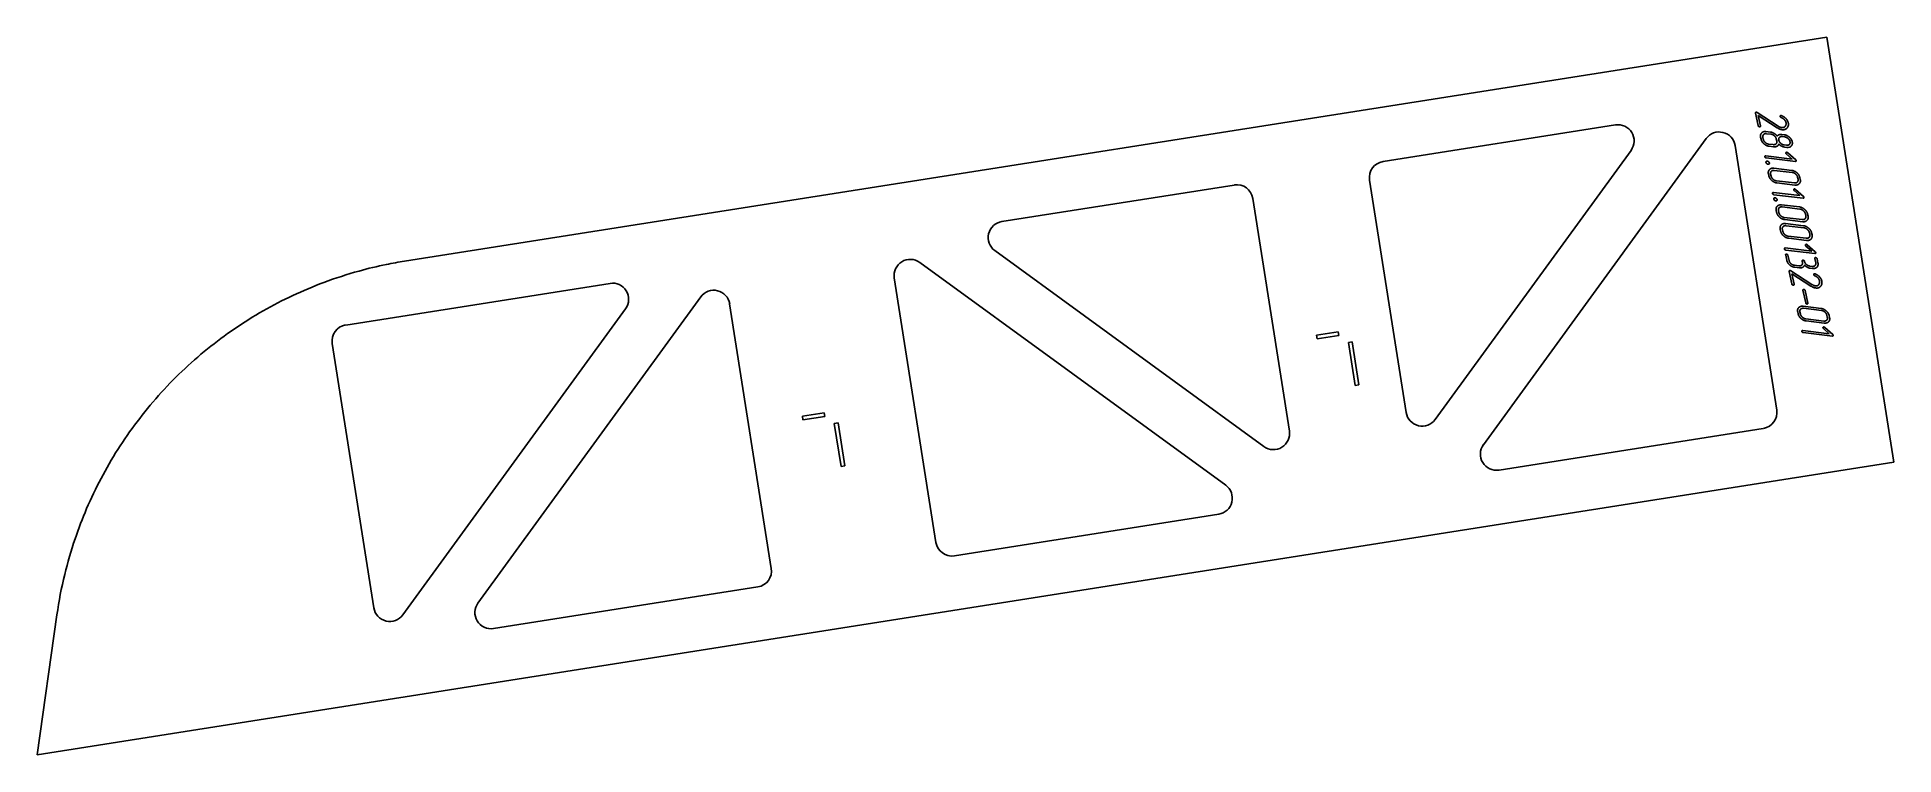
# Model space of a CAD drawing. Header units: millimetres. Extents: x 157 to 1884, y 147 to 814.
import ezdxf

# ---------------------------------------------------------------- set-up
doc = ezdxf.new("R2010")
doc.units = ezdxf.units.MM
doc.linetypes.add('K5LT_BASIC', pattern=[0])
doc.layers.add('Engraving', color=7, linetype='Continuous')

msp = doc.modelspace()

# ---------------------------------------------------------------- linework, layer by layer
at = {"color": 150, "linetype": 'K5LT_BASIC', "lineweight": 25, "true_color": 0x0080ff}
for p, q in [((498.9, 605.4), (1821.5, 813.6)), ((1821.5, 813.6), (1883.7, 418.5)), ((1408.7, 698), (1624.9, 732)), ((1639.3, 708.4), (1457.2, 458.2)), ((1502.1, 434.9), (1709.2, 719.4)), ((1736.1, 712.9), (1774.8, 467.1)), ((1054.3, 642.2), (1270.4, 676.2)), ((1430.3, 464.7), (1396.2, 680.8)), ((1287.6, 663.7), (1321.6, 447.6)), ((978, 604.3), (1262.4, 397.2)), ((1298, 433.2), (1047.8, 615.3)), ((993, 344), (954.3, 589.8)), ((444.2, 546.1), (690, 584.8)), ((567.2, 287.7), (774.3, 572.2)), ((704.4, 561.2), (497.4, 276.7)), ((801.2, 565.7), (839.9, 319.9)), ((1346.8, 536.7), (1367.1, 539.8)), ((1347.4, 533.2), (1346.8, 536.7)), ((1367.6, 536.4), (1347.4, 533.2)), ((1367.1, 539.8), (1367.6, 536.4)), ((470.4, 283.2), (431.7, 529)), ((1376.5, 529.9), (1380, 530.4)), ((1382.8, 489.9), (1376.5, 529.9)), ((1380, 530.4), (1386.3, 490.4)), ((1386.3, 490.4), (1382.8, 489.9)), ((868.8, 461.4), (889, 464.6)), ((869.3, 457.9), (868.8, 461.4)), ((889.6, 461.1), (869.3, 457.9)), ((889, 464.6), (889.6, 461.1)), ((898.5, 454.6), (902, 455.2)), ((904.8, 414.6), (898.5, 454.6)), ((902, 455.2), (908.3, 415.2)), ((1762.3, 450), (1516.6, 411.3)), ((157.3, 146.7), (1883.7, 418.5)), ((908.3, 415.2), (904.8, 414.6)), ((1255.9, 370.2), (1010.2, 331.6)), ((827.4, 302.8), (581.7, 264.1)), ((175.7, 276.9), (157.3, 146.7))]:
    msp.add_line(p, q, dxfattribs=at)
for centre, start, end in [((1627.2, 717.2), 323.9466, 98.9466), ((1721.3, 710.5), 8.9466, 143.9466), ((1411.1, 683.2), 98.9466, 188.9466), ((1272.8, 661.4), 8.9466, 98.9466), ((1056.6, 627.4), 98.9466, 233.9466), ((969.1, 592.1), 53.9466, 188.9466), ((692.3, 570), 323.9466, 98.9466), ((786.4, 563.4), 8.9466, 143.9466), ((446.5, 531.3), 98.9466, 188.9466), ((1760, 464.8), 278.9466, 8.9466), ((1445.1, 467.1), 188.9466, 323.9466), ((1306.8, 445.3), 233.9466, 8.9466), ((1514.2, 426.1), 143.9466, 278.9466), ((1253.6, 385.1), 278.9466, 53.9466), ((1007.8, 346.4), 188.9466, 278.9466), ((825.1, 317.6), 278.9466, 8.9466), ((485.2, 285.6), 188.9466, 323.9466), ((579.3, 278.9), 143.9466, 278.9466)]:
    msp.add_arc(centre, 15, start, end, dxfattribs=at)
msp.add_open_spline([(498.9, 605.4), (493.3, 604.5), (479.2, 602), (454.2, 596), (424.9, 586.5), (395.1, 574), (367.3, 559.6), (340.7, 543), (315.4, 524.2), (291.7, 503.4), (269.8, 480.7), (249.9, 456.4), (232, 430.7), (216.3, 403.6), (203, 375.8), (191.6, 345.9), (182, 312.8), (177.5, 289.3), (175.7, 276.9)], degree=3, knots=[0.009983, 0.009983, 0.009983, 0.009983, 0.59949, 1.485381, 2.62924, 3.650326, 4.641696, 5.641963, 6.6282, 7.617876, 8.600226, 9.58318, 10.573852, 11.562336, 12.565593, 13.549448, 14.693192, 16, 16, 16, 16], dxfattribs=at)
at = {"layer": 'Engraving', "color": 150, "linetype": 'K5LT_BASIC', "lineweight": 25, "true_color": 0x0080ff}
for p, q in [((1757.5, 731.4), (1755.1, 743)), ((1756.5, 743.6), (1776.1, 730.9)), ((1775.3, 729.4), (1757.5, 740.9)), ((1757.5, 740.9), (1759.6, 731.1)), ((1764.8, 725.9), (1769, 725.4)), ((1776.1, 730.9), (1777, 730.4)), ((1777, 730.4), (1777.8, 730)), ((1778.8, 740.8), (1779.2, 740.7)), ((1760.2, 718.8), (1759.8, 720.8)), ((1762.3, 718.6), (1761.9, 720.5)), ((1765.2, 723.9), (1769.4, 723.4)), ((1771.5, 713.7), (1767.3, 714.2)), ((1771.9, 711.7), (1767.7, 712.2)), ((1774.4, 719), (1774.8, 717.1)), ((1779.6, 723.1), (1781.8, 722.9)), ((1780, 721.2), (1782.1, 720.9)), ((1783.8, 713.2), (1781.7, 713.4)), ((1784.2, 711.2), (1782.1, 711.5)), ((1784.9, 711.1), (1784.2, 711.2)), ((1785.5, 711.2), (1784.9, 711.1)), ((1786.6, 711.3), (1785.5, 711.2)), ((1788.3, 718.6), (1788.8, 717.6)), ((1788.8, 717.6), (1789.1, 716.9)), ((1789.1, 716.9), (1789.2, 716.3)), ((1764.5, 703.2), (1789.2, 700.3)), ((1792.1, 698.1), (1764.9, 701.3)), ((1772, 691.8), (1788.7, 689.8)), ((1789.2, 700.3), (1783.8, 705)), ((1785, 706.2), (1792.5, 699.6)), ((1767.4, 684.8), (1767, 686.7)), ((1769.5, 684.5), (1769.1, 686.4)), ((1772.5, 689.8), (1789.2, 687.9)), ((1791.2, 678.1), (1774.5, 680.1)), ((1791.6, 676.2), (1774.9, 678.1)), ((1794.2, 683.5), (1794.6, 681.5)), ((1796.2, 683.2), (1796.7, 681.3)), ((1771.8, 669.2), (1796.4, 666.3)), ((1799.3, 664), (1772.2, 667.2)), ((1779.3, 657.7), (1796, 655.8)), ((1796.4, 666.3), (1791, 671)), ((1792.2, 672.1), (1799.7, 665.6)), ((1774.7, 650.7), (1774.3, 652.6)), ((1776.8, 650.4), (1776.4, 652.4)), ((1779.7, 655.8), (1796.4, 653.8)), ((1798.5, 644.1), (1781.8, 646)), ((1798.9, 642.1), (1782.2, 644.1)), ((1783, 640.3), (1799.7, 638.4)), ((1801.4, 649.4), (1801.8, 647.5)), ((1803.5, 649.2), (1803.9, 647.2)), ((1778.4, 633.3), (1778, 635.2)), ((1780.5, 633.1), (1780, 635)), ((1783.4, 638.4), (1800.1, 636.4)), ((1802.2, 626.7), (1785.5, 628.6)), ((1802.6, 624.7), (1785.9, 626.7)), ((1805.1, 632), (1805.5, 630.1)), ((1807.2, 631.8), (1807.6, 629.8)), ((1782.7, 617.7), (1807.3, 614.8)), ((1810.2, 612.6), (1783.1, 615.8)), ((1784.1, 606.3), (1783.1, 611.1)), ((1785.2, 610.9), (1786.2, 606)), ((1798.7, 604.5), (1798.5, 605.5)), ((1807.3, 614.8), (1801.9, 619.5)), ((1803.1, 620.7), (1810.6, 614.1)), ((1811, 604), (1810.2, 607.9)), ((1812.3, 607.7), (1813.1, 603.8)), ((1788.8, 584.3), (1786.3, 595.9)), ((1787.8, 596.5), (1807.4, 583.8)), ((1806.6, 582.3), (1788.8, 593.8)), ((1788.8, 593.8), (1790.9, 584)), ((1791.2, 601.6), (1795.4, 601.1)), ((1795.8, 599.2), (1791.6, 599.7)), ((1804.9, 599), (1804.5, 599.2)), ((1805.3, 599), (1804.9, 599)), ((1806, 598.9), (1805.3, 599)), ((1805.6, 600.9), (1807.7, 600.6)), ((1808.1, 598.7), (1806, 598.9)), ((1810.1, 593.7), (1810.5, 593.6)), ((1801.7, 566.7), (1799.2, 578.4)), ((1801.3, 578.1), (1803.8, 566.4)), ((1807.4, 583.8), (1808.3, 583.3)), ((1808.3, 583.3), (1809.1, 582.9)), ((1794.7, 556.5), (1794.3, 558.4)), ((1796.8, 556.2), (1796.4, 558.2)), ((1799.3, 563.5), (1816, 561.5)), ((1799.7, 561.6), (1816.4, 559.6)), ((1821.4, 555.2), (1821.8, 553.3)), ((1823.5, 555), (1823.9, 553)), ((1799, 540.9), (1823.6, 538)), ((1826.6, 535.7), (1799.4, 539)), ((1818.5, 549.8), (1801.8, 551.8)), ((1818.9, 547.9), (1802.2, 549.9)), ((1823.6, 538), (1818.3, 542.7)), ((1819.4, 543.9), (1826.9, 537.3))]:
    msp.add_line(p, q, dxfattribs=at)
for points in [[(1755.1, 743), (1755, 743.4), (1755.3, 743.7)], [(1755.3, 743.7), (1755.6, 743.9), (1756, 743.8)], [(1756, 743.8), (1756.3, 743.8), (1756.5, 743.6)], [(1758, 730.6), (1757.6, 730.9), (1757.5, 731.4)], [(1758.8, 730.3), (1758.4, 730.3), (1758, 730.6)], [(1759.4, 730.5), (1759.2, 730.2), (1758.8, 730.3)], [(1759.6, 731.1), (1759.7, 730.8), (1759.4, 730.5)], [(1760.8, 724.6), (1762.2, 726.2), (1764.8, 725.9)], [(1769, 725.4), (1770.6, 725.2), (1772.2, 724.2)], [(1777.8, 728.1), (1776.7, 728.5), (1775.3, 729.4)], [(1777.8, 730), (1778.6, 729.7), (1779.4, 729.6)], [(1779.8, 727.6), (1778.8, 727.7), (1777.8, 728.1)], [(1778, 739.9), (1777.9, 740.3), (1778.1, 740.6)], [(1778.3, 739.4), (1778.1, 739.6), (1778, 739.9)], [(1778.1, 740.6), (1778.4, 740.9), (1778.8, 740.8)], [(1778.9, 739), (1778.5, 739.1), (1778.3, 739.4)], [(1782, 736.8), (1781, 738), (1778.9, 739)], [(1779.2, 740.7), (1781.9, 739.6), (1783.6, 737.7)], [(1779.4, 729.6), (1781.5, 729.3), (1782.6, 730.8)], [(1784.5, 729.3), (1782.8, 727.2), (1779.8, 727.6)], [(1783.4, 734.2), (1783.1, 735.5), (1782, 736.8)], [(1782.6, 730.8), (1783.2, 731.4), (1783.4, 732.3)], [(1783.4, 732.3), (1783.6, 733.2), (1783.4, 734.2)], [(1783.6, 737.7), (1785, 736), (1785.5, 734)], [(1785.5, 734), (1786.1, 731.2), (1784.5, 729.3)], [(1759.8, 720.8), (1759.3, 723), (1760.8, 724.6)], [(1762.9, 714.5), (1760.7, 716.4), (1760.2, 718.8)], [(1761.9, 720.5), (1761.6, 722), (1762.5, 723.1)], [(1764.1, 715.7), (1762.6, 716.9), (1762.3, 718.6)], [(1762.5, 723.1), (1763.5, 724.1), (1765.2, 723.9)], [(1767.7, 712.2), (1765.1, 712.5), (1762.9, 714.5)], [(1767.3, 714.2), (1765.5, 714.4), (1764.1, 715.7)], [(1769.4, 723.4), (1771.1, 723.2), (1772.6, 721.9)], [(1774.2, 714.5), (1773.2, 713.5), (1771.5, 713.7)], [(1775, 712.2), (1773.6, 711.5), (1771.9, 711.7)], [(1772.2, 724.2), (1773.9, 723.2), (1775.2, 721.6)], [(1772.6, 721.9), (1774.1, 720.6), (1774.4, 719)], [(1774.8, 717.1), (1775.2, 715.4), (1774.2, 714.5)], [(1776.8, 714.2), (1776.4, 713), (1775, 712.2)], [(1775.2, 721.6), (1775.9, 722.5), (1777, 722.9)], [(1776.7, 717.8), (1776.3, 719.4), (1777.3, 720.4)], [(1778.5, 714.9), (1777, 716.2), (1776.7, 717.8)], [(1779.3, 712.3), (1778, 713), (1776.8, 714.2)], [(1777, 722.9), (1778.1, 723.3), (1779.6, 723.1)], [(1777.3, 720.4), (1778.3, 721.4), (1780, 721.2)], [(1781.7, 713.4), (1779.9, 713.6), (1778.5, 714.9)], [(1782.1, 711.5), (1780.6, 711.6), (1779.3, 712.3)], [(1781.8, 722.9), (1784.2, 722.6), (1786.5, 720.7)], [(1782.1, 720.9), (1783.9, 720.7), (1785.3, 719.4)], [(1786.5, 713.9), (1785.5, 713), (1783.8, 713.2)], [(1785.3, 719.4), (1786.8, 718.2), (1787.1, 716.5)], [(1786.5, 720.7), (1787.6, 719.7), (1788.3, 718.6)], [(1787.1, 716.5), (1787.5, 714.9), (1786.5, 713.9)], [(1788.3, 712.4), (1787.6, 711.6), (1786.6, 711.3)], [(1789.2, 716.3), (1789.7, 713.9), (1788.3, 712.4)], [(1763.7, 702.4), (1763.7, 702.6), (1763.8, 703)], [(1764.1, 701.7), (1763.8, 702), (1763.7, 702.4)], [(1763.8, 703), (1764, 703.3), (1764.5, 703.2)], [(1764.9, 701.3), (1764.4, 701.4), (1764.1, 701.7)], [(1764.8, 697.1), (1764.7, 697.8), (1765, 698.1)], [(1765.5, 696), (1765, 696.4), (1764.8, 697.1)], [(1765, 698.1), (1765.4, 698.5), (1766.1, 698.4)], [(1766.7, 695.5), (1766.1, 695.5), (1765.5, 696)], [(1766.1, 698.4), (1766.4, 698.4), (1767.1, 697.9)], [(1767.7, 695.8), (1767.3, 695.4), (1766.7, 695.5)], [(1767.1, 697.9), (1767.8, 697.5), (1767.9, 696.7)], [(1767.9, 696.7), (1768.1, 696.2), (1767.7, 695.8)], [(1768, 690.5), (1769.4, 692.1), (1772, 691.8)], [(1783.3, 705.7), (1783.2, 706.1), (1783.5, 706.4)], [(1783.8, 705), (1783.4, 705.3), (1783.3, 705.7)], [(1783.5, 706.4), (1783.7, 706.6), (1784.2, 706.6)], [(1784.2, 706.6), (1784.4, 706.6), (1785, 706.2)], [(1792.8, 698.3), (1792.5, 698), (1792.1, 698.1)], [(1792.5, 699.6), (1792.8, 699.3), (1792.9, 698.9)], [(1792.9, 698.9), (1793, 698.5), (1792.8, 698.3)], [(1767, 686.7), (1766.6, 688.9), (1768, 690.5)], [(1770.2, 680.4), (1768, 682.3), (1767.4, 684.8)], [(1769.1, 686.4), (1768.8, 688), (1769.8, 689)], [(1771.3, 681.6), (1769.9, 682.9), (1769.5, 684.5)], [(1769.8, 689), (1770.8, 690), (1772.5, 689.8)], [(1774.9, 678.1), (1772.4, 678.5), (1770.2, 680.4)], [(1774.5, 680.1), (1772.7, 680.3), (1771.3, 681.6)], [(1788.7, 689.8), (1791.2, 689.5), (1793.5, 687.6)], [(1789.2, 687.9), (1790.9, 687.7), (1792.3, 686.4)], [(1793.9, 678.9), (1792.9, 677.9), (1791.2, 678.1)], [(1795.7, 677.4), (1794.3, 675.9), (1791.6, 676.2)], [(1792.3, 686.4), (1793.8, 685.1), (1794.2, 683.5)], [(1793.5, 687.6), (1795.7, 685.7), (1796.2, 683.2)], [(1794.6, 681.5), (1794.9, 679.9), (1793.9, 678.9)], [(1796.7, 681.3), (1797.2, 678.9), (1795.7, 677.4)], [(1770.9, 668.3), (1770.9, 668.5), (1771, 669)], [(1771.3, 667.6), (1771, 667.9), (1770.9, 668.3)], [(1771, 669), (1771.2, 669.2), (1771.8, 669.2)], [(1772.2, 667.2), (1771.7, 667.3), (1771.3, 667.6)], [(1772.1, 663.1), (1771.9, 663.7), (1772.3, 664.1)], [(1772.8, 661.9), (1772.2, 662.4), (1772.1, 663.1)], [(1772.3, 664.1), (1772.7, 664.4), (1773.3, 664.3)], [(1773.9, 661.4), (1773.4, 661.5), (1772.8, 661.9)], [(1773.3, 664.3), (1773.7, 664.3), (1774.3, 663.9)], [(1774.9, 661.8), (1774.5, 661.3), (1773.9, 661.4)], [(1774.3, 652.6), (1773.8, 654.9), (1775.2, 656.5)], [(1774.3, 663.9), (1775, 663.4), (1775.2, 662.7)], [(1775.2, 662.7), (1775.3, 662.2), (1774.9, 661.8)], [(1775.2, 656.5), (1776.7, 658), (1779.3, 657.7)], [(1790.6, 671.7), (1790.5, 672.1), (1790.7, 672.3)], [(1791, 671), (1790.6, 671.3), (1790.6, 671.7)], [(1790.7, 672.3), (1791, 672.6), (1791.4, 672.5)], [(1791.4, 672.5), (1791.6, 672.5), (1792.2, 672.1)], [(1800, 664.2), (1799.8, 664), (1799.3, 664)], [(1799.7, 665.6), (1800, 665.3), (1800.1, 664.9)], [(1800.1, 664.9), (1800.2, 664.5), (1800, 664.2)], [(1777.4, 646.3), (1775.2, 648.3), (1774.7, 650.7)], [(1776.4, 652.4), (1776, 653.9), (1777, 655)], [(1778.5, 647.6), (1777.1, 648.9), (1776.8, 650.4)], [(1777, 655), (1778, 656), (1779.7, 655.8)], [(1782.2, 644.1), (1779.6, 644.4), (1777.4, 646.3)], [(1778, 635.2), (1777.5, 637.5), (1778.9, 639.1)], [(1781.8, 646), (1780, 646.3), (1778.5, 647.6)], [(1778.9, 639.1), (1780.3, 640.7), (1783, 640.3)], [(1796, 655.8), (1798.5, 655.5), (1800.7, 653.5)], [(1796.4, 653.8), (1798.1, 653.6), (1799.6, 652.3)], [(1801.2, 644.9), (1800.2, 643.9), (1798.5, 644.1)], [(1802.9, 643.3), (1801.5, 641.8), (1798.9, 642.1)], [(1799.6, 652.3), (1801, 651), (1801.4, 649.4)], [(1800.7, 653.5), (1803, 651.6), (1803.5, 649.2)], [(1801.8, 647.5), (1802.1, 645.9), (1801.2, 644.9)], [(1803.9, 647.2), (1804.4, 644.8), (1802.9, 643.3)], [(1781.1, 628.9), (1778.9, 630.9), (1778.4, 633.3)], [(1780, 635), (1779.7, 636.5), (1780.7, 637.6)], [(1782.2, 630.2), (1780.8, 631.5), (1780.5, 633.1)], [(1780.7, 637.6), (1781.7, 638.6), (1783.4, 638.4)], [(1785.9, 626.7), (1783.3, 627), (1781.1, 628.9)], [(1785.5, 628.6), (1783.7, 628.9), (1782.2, 630.2)], [(1799.7, 638.4), (1802.2, 638.1), (1804.4, 636.1)], [(1800.1, 636.4), (1801.8, 636.2), (1803.3, 634.9)], [(1804.9, 627.5), (1803.9, 626.5), (1802.2, 626.7)], [(1806.6, 625.9), (1805.2, 624.4), (1802.6, 624.7)], [(1803.3, 634.9), (1804.7, 633.6), (1805.1, 632)], [(1804.4, 636.1), (1806.7, 634.2), (1807.2, 631.8)], [(1805.5, 630.1), (1805.8, 628.5), (1804.9, 627.5)], [(1807.6, 629.8), (1808.1, 627.4), (1806.6, 625.9)], [(1781.9, 616.9), (1781.8, 617.1), (1782, 617.5)], [(1782.3, 616.1), (1781.9, 616.5), (1781.9, 616.9)], [(1782, 617.5), (1782.2, 617.8), (1782.7, 617.7)], [(1783.1, 615.8), (1782.6, 615.8), (1782.3, 616.1)], [(1783.1, 611.1), (1783, 611.6), (1783.2, 611.8)], [(1783.2, 611.8), (1783.5, 612), (1783.9, 612)], [(1783.9, 612), (1784.2, 611.9), (1784.6, 611.7)], [(1786.8, 601.9), (1784.6, 603.8), (1784.1, 606.3)], [(1784.6, 611.7), (1785.1, 611.4), (1785.2, 610.9)], [(1786.2, 606), (1786.6, 604.4), (1788, 603.1)], [(1798.1, 601.9), (1799.1, 602.9), (1798.7, 604.5)], [(1798.5, 605.5), (1798.4, 605.9), (1798.6, 606.2)], [(1798.6, 606.2), (1798.9, 606.4), (1799.3, 606.3)], [(1799.3, 606.3), (1799.6, 606.3), (1800, 606)], [(1800, 606), (1800.5, 605.7), (1800.6, 605.3)], [(1800.6, 605.3), (1800.9, 603.6), (1802.4, 602.3)], [(1801.5, 620.2), (1801.4, 620.6), (1801.7, 620.9)], [(1801.9, 619.5), (1801.6, 619.8), (1801.5, 620.2)], [(1801.7, 620.9), (1801.9, 621.1), (1802.3, 621.1)], [(1802.3, 621.1), (1802.5, 621), (1803.1, 620.7)], [(1810.9, 612.8), (1810.7, 612.5), (1810.2, 612.6)], [(1810.2, 607.9), (1810.1, 608.4), (1810.3, 608.6)], [(1810.3, 608.6), (1810.6, 608.8), (1811, 608.8)], [(1810.6, 614.1), (1811, 613.8), (1811, 613.4)], [(1811, 613.4), (1811.1, 613), (1810.9, 612.8)], [(1811, 608.8), (1811.3, 608.7), (1811.7, 608.4)], [(1811.7, 608.4), (1812.2, 608.1), (1812.3, 607.7)], [(1786.3, 595.9), (1786.2, 596.3), (1786.5, 596.5)], [(1786.5, 596.5), (1786.8, 596.8), (1787.2, 596.7)], [(1791.6, 599.7), (1789, 600), (1786.8, 601.9)], [(1787.2, 596.7), (1787.5, 596.7), (1787.8, 596.5)], [(1788, 603.1), (1789.4, 601.8), (1791.2, 601.6)], [(1795.4, 601.1), (1797.1, 600.9), (1798.1, 601.9)], [(1798.9, 599.7), (1797.5, 599), (1795.8, 599.2)], [(1800.7, 601.7), (1800.3, 600.4), (1798.9, 599.7)], [(1803.2, 599.8), (1802, 600.4), (1800.7, 601.7)], [(1802.4, 602.3), (1803.8, 601.1), (1805.6, 600.9)], [(1804.5, 599.2), (1803.9, 599.3), (1803.2, 599.8)], [(1807.7, 600.6), (1809.4, 600.4), (1810.4, 601.4)], [(1812.2, 599.8), (1810.7, 598.4), (1808.1, 598.7)], [(1809.3, 592.8), (1809.2, 593.2), (1809.4, 593.5)], [(1809.6, 592.3), (1809.4, 592.5), (1809.3, 592.8)], [(1809.4, 593.5), (1809.6, 593.8), (1810.1, 593.7)], [(1810.1, 591.9), (1809.8, 592), (1809.6, 592.3)], [(1813.3, 589.7), (1812.2, 590.9), (1810.1, 591.9)], [(1810.4, 601.4), (1811.4, 602.4), (1811, 604)], [(1810.5, 593.6), (1813.2, 592.5), (1814.8, 590.6)], [(1813.1, 603.8), (1813.6, 601.3), (1812.2, 599.8)], [(1814.6, 587.1), (1814.3, 588.4), (1813.3, 589.7)], [(1814.6, 585.2), (1814.8, 586.1), (1814.6, 587.1)], [(1814.8, 590.6), (1816.3, 588.9), (1816.7, 586.9)], [(1789.3, 583.5), (1788.9, 583.8), (1788.8, 584.3)], [(1790, 583.2), (1789.7, 583.2), (1789.3, 583.5)], [(1790.7, 583.4), (1790.4, 583.1), (1790, 583.2)], [(1790.9, 584), (1791, 583.7), (1790.7, 583.4)], [(1799.2, 578.4), (1799.1, 578.8), (1799.3, 579.1)], [(1799.3, 579.1), (1799.6, 579.3), (1800, 579.2)], [(1800, 579.2), (1800.3, 579.2), (1800.7, 578.9)], [(1800.7, 578.9), (1801.2, 578.6), (1801.3, 578.1)], [(1809, 581), (1808, 581.4), (1806.6, 582.3)], [(1811.1, 580.5), (1810.1, 580.6), (1809, 581)], [(1809.1, 582.9), (1809.9, 582.6), (1810.7, 582.5)], [(1810.7, 582.5), (1812.8, 582.2), (1813.9, 583.7)], [(1815.7, 582.2), (1814.1, 580.1), (1811.1, 580.5)], [(1813.9, 583.7), (1814.4, 584.3), (1814.6, 585.2)], [(1816.7, 586.9), (1817.3, 584.1), (1815.7, 582.2)], [(1794.3, 558.4), (1793.8, 560.7), (1795.2, 562.3)], [(1797.4, 552.1), (1795.2, 554.1), (1794.7, 556.5)], [(1795.2, 562.3), (1796.7, 563.8), (1799.3, 563.5)], [(1796.4, 558.2), (1796, 559.7), (1797, 560.8)], [(1798.6, 553.4), (1797.1, 554.7), (1796.8, 556.2)], [(1797, 560.8), (1798, 561.8), (1799.7, 561.6)], [(1801.8, 551.8), (1800, 552), (1798.6, 553.4)], [(1802.2, 565.9), (1801.8, 566.2), (1801.7, 566.7)], [(1802.9, 565.6), (1802.6, 565.6), (1802.2, 565.9)], [(1803.6, 565.8), (1803.3, 565.6), (1802.9, 565.6)], [(1803.8, 566.4), (1803.8, 566.1), (1803.6, 565.8)], [(1816, 561.5), (1818.5, 561.2), (1820.7, 559.3)], [(1816.4, 559.6), (1818.1, 559.4), (1819.6, 558.1)], [(1819.6, 558.1), (1821.1, 556.8), (1821.4, 555.2)], [(1820.7, 559.3), (1823, 557.4), (1823.5, 555)], [(1821.8, 553.3), (1822.2, 551.6), (1821.2, 550.6)], [(1823.9, 553), (1824.4, 550.6), (1823, 549.1)], [(1802.2, 549.9), (1799.6, 550.2), (1797.4, 552.1)], [(1798.2, 540.1), (1798.1, 540.2), (1798.3, 540.7)], [(1798.6, 539.3), (1798.3, 539.6), (1798.2, 540.1)], [(1798.3, 540.7), (1798.5, 541), (1799, 540.9)], [(1799.4, 539), (1798.9, 539), (1798.6, 539.3)], [(1817.8, 543.4), (1817.7, 543.8), (1818, 544)], [(1818.3, 542.7), (1817.9, 543), (1817.8, 543.4)], [(1818, 544), (1818.2, 544.3), (1818.7, 544.3)], [(1821.2, 550.6), (1820.2, 549.6), (1818.5, 549.8)], [(1818.7, 544.3), (1818.8, 544.2), (1819.4, 543.9)], [(1823, 549.1), (1821.5, 547.6), (1818.9, 547.9)], [(1827.2, 536), (1827, 535.7), (1826.6, 535.7)], [(1826.9, 537.3), (1827.3, 537), (1827.4, 536.6)], [(1827.4, 536.6), (1827.4, 536.2), (1827.2, 536)]]:
    msp.add_open_spline(points, degree=2, dxfattribs=at)

doc.saveas('drawing.dxf')
